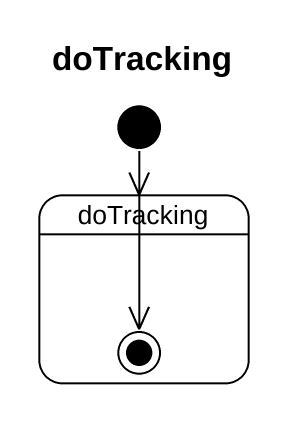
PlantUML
@startuml
title doTracking
hide empty description
state doTracking {
  state final1 <<end>>
}
[*] --> doTracking
doTracking --> final1
@enduml
